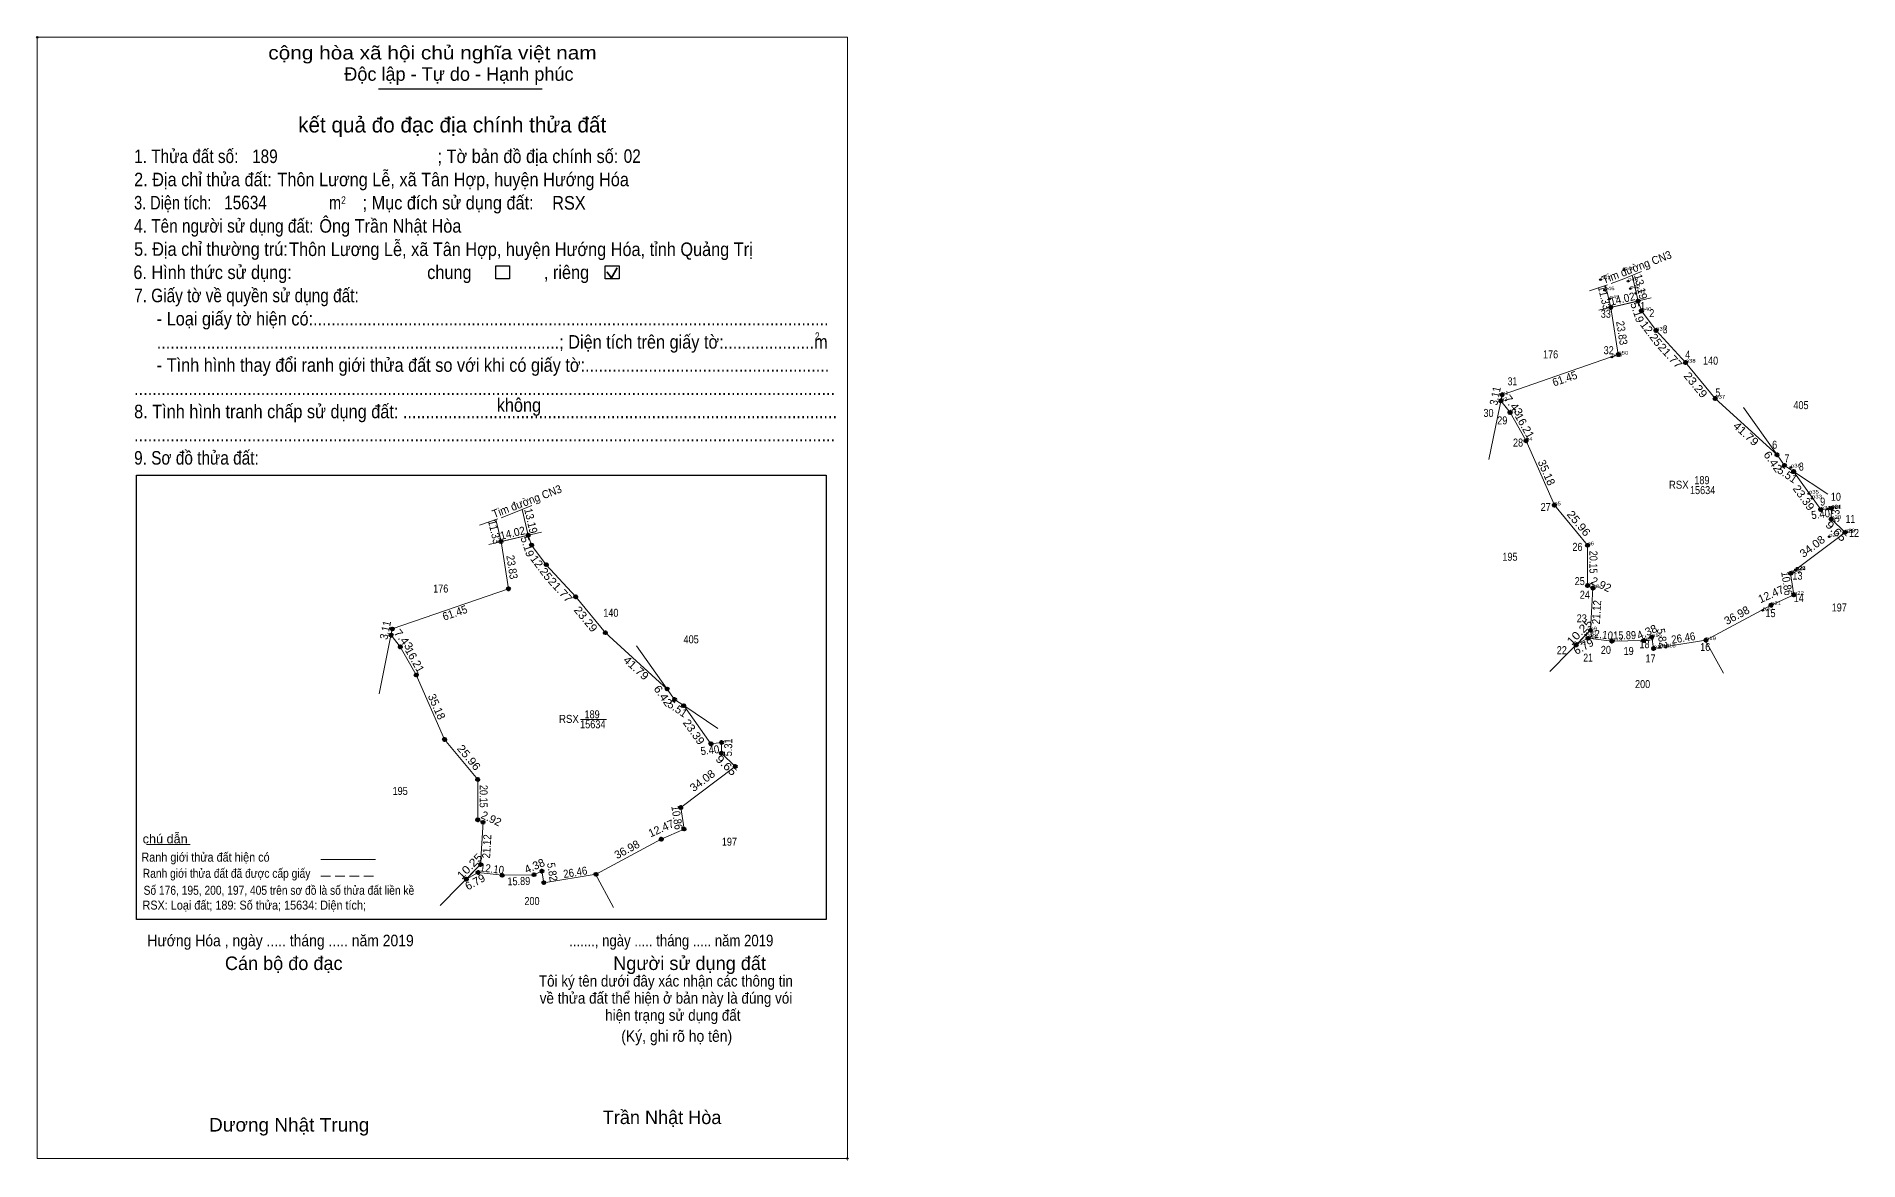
# Model space of a CAD drawing. Header units: metres. Extents: x 553346 to 554263, y 1840049 to 1841348.
# Drawn here: x 553346 to 554257, y 1840049 to 1840610 of the extents above; entities that cross this region are included whole.
import ezdxf
from ezdxf.enums import TextEntityAlignment as Align

# ---------------------------------------------------------------- set-up
doc = ezdxf.new("R2010")
doc.units = ezdxf.units.M
doc.header["$LTSCALE"] = 1.6
doc.header["$PDMODE"] = 32
doc.header["$PDSIZE"] = 0.8
doc.linetypes.add('LONG_DASHED', pattern=[7.5, 6, -1.5])
doc.linetypes.add('MEDIUM_DASHED', pattern=[4.5, 3, -1.5])
for name, color, linetype, lineweight in [('1', 7, 'Continuous', 13), ('17', 7, 'Continuous', 13), ('2', 7, 'Continuous', 25), ('6', 7, 'Continuous', 13), ('63', 7, 'Continuous', 40)]:
    doc.layers.add(name, color=color, linetype=linetype, lineweight=lineweight)
doc.layers.add('12', color=7, linetype='Continuous')
doc.layers.add('7', color=7, linetype='Continuous')

msp = doc.modelspace()

# ---------------------------------------------------------------- hatches: boundary and pattern name
at = {"layer": '63'}
for points in [[(554147.67, 1840478.1, 1), (554146.07, 1840478.1, 1)], [(554134.02, 1840474.88, 1), (554132.42, 1840474.88, 1)], [(554149.3, 1840473.17, 1), (554147.7, 1840473.17, 1)], [(554156.62, 1840463.35, 1), (554155.02, 1840463.35, 1)], [(554137.75, 1840451.34, 1), (554136.15, 1840451.34, 1)], [(554171.37, 1840447.34, 1), (554169.77, 1840447.34, 1)], [(554079.06, 1840428.19, 1), (554077.46, 1840428.19, 1)], [(554079.68, 1840431.24, 1), (554078.08, 1840431.24, 1)], [(554186.18, 1840429.37, 1), (554184.58, 1840429.37, 1)], [(554083.66, 1840422.36, 1), (554082.06, 1840422.36, 1)], [(554091.64, 1840408.25, 1), (554090.04, 1840408.25, 1)], [(554217.09, 1840401.24, 1), (554215.49, 1840401.24, 1)], [(554220.8, 1840396, 1), (554219.2, 1840396, 1)], [(554225.38, 1840392.94, 1), (554223.78, 1840392.94, 1)], [(554105.8, 1840376.05, 1), (554104.2, 1840376.05, 1)], [(554238.93, 1840373.87, 1), (554237.33, 1840373.87, 1)], [(554244.17, 1840369.2, 1), (554242.57, 1840369.2, 1)], [(554244.29, 1840374.51, 1), (554242.69, 1840374.51, 1)], [(553592.84, 1840361.1, 1), (553591.24, 1840361.1, 1)], [(554251.12, 1840362.51, 1), (554249.52, 1840362.51, 1)], [(553579.19, 1840357.88, 1), (553577.59, 1840357.88, 1)], [(553594.47, 1840356.17, 1), (553592.87, 1840356.17, 1)], [(554122.37, 1840356.06, 1), (554120.77, 1840356.06, 1)], [(553601.79, 1840346.35, 1), (553600.19, 1840346.35, 1)], [(554223.89, 1840342.01, 1), (554222.29, 1840342.01, 1)], [(553582.92, 1840334.34, 1), (553581.32, 1840334.34, 1)], [(554122.39, 1840335.91, 1), (554120.79, 1840335.91, 1)], [(554125.03, 1840334.66, 1), (554123.43, 1840334.66, 1)], [(553616.54, 1840330.34, 1), (553614.94, 1840330.34, 1)], [(554214.12, 1840326.17, 1), (554212.52, 1840326.17, 1)], [(554225.5, 1840331.27, 1), (554223.9, 1840331.27, 1)], [(553524.85, 1840314.24, 1), (553523.25, 1840314.24, 1)], [(554123.83, 1840313.57, 1), (554122.23, 1840313.57, 1)], [(553524.23, 1840311.19, 1), (553522.63, 1840311.19, 1)], [(553528.83, 1840305.36, 1), (553527.23, 1840305.36, 1)], [(553631.35, 1840312.37, 1), (553629.75, 1840312.37, 1)], [(554116.64, 1840306.27, 1), (554115.04, 1840306.27, 1)], [(554122.57, 1840309.58, 1), (554120.97, 1840309.58, 1)], [(554134.59, 1840308.16, 1), (554132.99, 1840308.16, 1)], [(554150.48, 1840308.48, 1), (554148.88, 1840308.48, 1)], [(554154.5, 1840310.22, 1), (554152.9, 1840310.22, 1)], [(554155.42, 1840304.47, 1), (554153.82, 1840304.47, 1)], [(554181.55, 1840308.66, 1), (554179.95, 1840308.66, 1)], [(553536.81, 1840291.25, 1), (553535.21, 1840291.25, 1)], [(553662.26, 1840284.24, 1), (553660.66, 1840284.24, 1)], [(553665.97, 1840279, 1), (553664.37, 1840279, 1)], [(553670.55, 1840275.94, 1), (553668.95, 1840275.94, 1)], [(553550.97, 1840259.05, 1), (553549.37, 1840259.05, 1)], [(553684.1, 1840256.87, 1), (553682.5, 1840256.87, 1)], [(553689.34, 1840252.2, 1), (553687.74, 1840252.2, 1)], [(553689.46, 1840257.51, 1), (553687.86, 1840257.51, 1)], [(553696.29, 1840245.51, 1), (553694.69, 1840245.51, 1)], [(553567.54, 1840239.06, 1), (553565.94, 1840239.06, 1)], [(553669.06, 1840225.01, 1), (553667.46, 1840225.01, 1)], [(553567.56, 1840218.91, 1), (553565.96, 1840218.91, 1)], [(553570.2, 1840217.66, 1), (553568.6, 1840217.66, 1)], [(553670.67, 1840214.27, 1), (553669.07, 1840214.27, 1)], [(553659.29, 1840209.17, 1), (553657.69, 1840209.17, 1)], [(553569, 1840196.57, 1), (553567.4, 1840196.57, 1)], [(553561.81, 1840189.27, 1), (553560.21, 1840189.27, 1)], [(553567.74, 1840192.58, 1), (553566.14, 1840192.58, 1)], [(553579.76, 1840191.16, 1), (553578.16, 1840191.16, 1)], [(553595.65, 1840191.48, 1), (553594.05, 1840191.48, 1)], [(553599.67, 1840193.22, 1), (553598.07, 1840193.22, 1)], [(553600.59, 1840187.47, 1), (553598.99, 1840187.47, 1)], [(553626.72, 1840191.66, 1), (553625.12, 1840191.66, 1)]]:
    msp.add_hatch(color=256, dxfattribs=at).paths.add_polyline_path(points)

# ---------------------------------------------------------------- linework, layer by layer
at = {"layer": '1'}
for points in [[(554146.87, 1840478.1), (554148.5, 1840473.17), (554155.82, 1840463.35), (554170.57, 1840447.34), (554185.38, 1840429.37), (554216.29, 1840401.24), (554220, 1840396), (554224.58, 1840392.94), (554238.13, 1840373.87), (554243.49, 1840374.51), (554243.37, 1840369.2), (554250.32, 1840362.51), (554223.09, 1840342.01), (554224.7, 1840331.27), (554213.32, 1840326.17), (554180.75, 1840308.66), (554154.62, 1840304.47), (554153.7, 1840310.22), (554149.68, 1840308.48), (554133.79, 1840308.16), (554121.77, 1840309.58), (554115.84, 1840306.27), (554123.03, 1840313.57), (554124.23, 1840334.66), (554121.59, 1840335.91), (554121.57, 1840356.06), (554105, 1840376.05), (554090.84, 1840408.25), (554082.86, 1840422.36), (554078.26, 1840428.19), (554078.88, 1840431.24), (554136.95, 1840451.34), (554133.22, 1840474.88)], [(553592.04, 1840361.1), (553593.67, 1840356.17), (553600.99, 1840346.35), (553615.74, 1840330.34), (553630.55, 1840312.37), (553661.46, 1840284.24), (553665.17, 1840279), (553669.75, 1840275.94), (553683.3, 1840256.87), (553688.66, 1840257.51), (553688.54, 1840252.2), (553695.49, 1840245.51), (553668.26, 1840225.01), (553669.87, 1840214.27), (553658.49, 1840209.17), (553625.92, 1840191.66), (553599.79, 1840187.47), (553598.87, 1840193.22), (553594.85, 1840191.48), (553578.96, 1840191.16), (553566.94, 1840192.58), (553561.01, 1840189.27), (553568.2, 1840196.57), (553569.4, 1840217.66), (553566.76, 1840218.91), (553566.74, 1840239.06), (553550.17, 1840259.05), (553536.01, 1840291.25), (553528.03, 1840305.36), (553523.43, 1840311.19), (553524.05, 1840314.24), (553582.12, 1840334.34), (553578.39, 1840357.88)]]:
    msp.add_lwpolyline(points, close=True, dxfattribs=at)
at = {"layer": '17'}
msp.add_line((553401.23, 1840206.48), (553422.95, 1840206.48), dxfattribs=at)
at = {"layer": '2'}
for p, q in [((553517.13, 1840584.19), (553599.04, 1840584.19)), ((553396.21, 1840391.02), (553741.02, 1840391.02)), ((553741.02, 1840391.02), (553741.02, 1840169.06))]:
    msp.add_line(p, q, dxfattribs=at)
at = {"layer": '2', "lineweight": 35}
for p, q in [((553631.37, 1840492.63), (553633.67, 1840489.63)), ((553633.67, 1840489.63), (553636.48, 1840494.65))]:
    msp.add_line(p, q, dxfattribs=at)
at = {"layer": '2', "lineweight": 13}
msp.add_lwpolyline([(553346.54, 1840609.88), (553751.57, 1840609.88), (553751.57, 1840049.68), (553346.54, 1840049.68)], close=True, dxfattribs=at)
at = {"layer": '2'}
for points in [[(553575.74, 1840495.62), (553582.7, 1840495.62), (553582.7, 1840489.14), (553575.74, 1840489.14)], [(553630.47, 1840495.62), (553637.42, 1840495.62), (553637.42, 1840489.14), (553630.47, 1840489.14)]]:
    msp.add_lwpolyline(points, close=True, dxfattribs=at)
msp.add_lwpolyline([(553741.02, 1840169.06), (553396.21, 1840169.06), (553396.21, 1840391.02)], dxfattribs=at)
for p in [(553346.54, 1840609.88), (553751.56, 1840049.68)]:
    msp.add_point(p, dxfattribs=at)
at = {"layer": '6'}
msp.add_line((553488.29, 1840199.1), (553515.71, 1840199.1), dxfattribs=at)
at = {"layer": '6', "linetype": 'MEDIUM_DASHED'}
msp.add_line((553488.27, 1840190.66), (553515.87, 1840190.66), dxfattribs=at)
at = {"layer": '63', "lineweight": 13}
for p, q in [((554143.84, 1840490.94), (554146.87, 1840478.1)), ((554127.2, 1840473.46), (554153.38, 1840479.64)), ((554130.61, 1840485.91), (554133.22, 1840474.88)), ((554199.56, 1840424.86), (554216.29, 1840401.24)), ((554224.58, 1840392.94), (554241.62, 1840381.59)), ((553575.78, 1840368.91), (553578.39, 1840357.88)), ((553589.01, 1840373.94), (553592.04, 1840361.1)), ((553572.37, 1840356.46), (553598.55, 1840362.64)), ((553646.2, 1840305.78), (553661.46, 1840284.24)), ((554180.25, 1840309.01), (554189.47, 1840292.15)), ((553618.12, 1840268.97), (553631.08, 1840268.97)), ((553669.75, 1840275.94), (553686.79, 1840264.59)), ((553625.42, 1840192.01), (553634.64, 1840175.15))]:
    msp.add_line(p, q, dxfattribs=at)
at = {"layer": '63', "linetype": 'LONG_DASHED', "lineweight": 13}
for points in [[(554122.47, 1840483.15), (554133.33, 1840486.83), (554139.69, 1840489.26), (554151.59, 1840494.07)], [(553567.64, 1840366.15), (553578.5, 1840369.83), (553584.86, 1840372.26), (553596.76, 1840377.07)]]:
    msp.add_lwpolyline(points, dxfattribs=at)
at = {"layer": '63', "lineweight": 13}
for points in [[(554133.22, 1840474.88), (554136.95, 1840451.34), (554078.88, 1840431.24), (554072.3, 1840398.9)], [(554216.29, 1840401.24), (554185.38, 1840429.37), (554170.57, 1840447.34), (554155.82, 1840463.35), (554148.5, 1840473.17), (554146.87, 1840478.1)], [(554078.26, 1840428.19), (554082.86, 1840422.36), (554090.84, 1840408.25), (554105, 1840376.05), (554121.57, 1840356.06), (554121.59, 1840335.91), (554124.23, 1840334.66), (554123.03, 1840313.57), (554102.78, 1840293.01)], [(554216.29, 1840401.24), (554220, 1840396), (554224.58, 1840392.94)], [(554115.84, 1840306.27), (554121.77, 1840309.58), (554133.79, 1840308.16), (554149.68, 1840308.48), (554153.7, 1840310.22), (554154.62, 1840304.47), (554180.75, 1840308.66), (554213.32, 1840326.17), (554224.7, 1840331.27), (554223.09, 1840342.01), (554250.32, 1840362.51), (554243.37, 1840369.2), (554243.49, 1840374.51), (554238.13, 1840373.87), (554224.58, 1840392.94)], [(553661.46, 1840284.24), (553630.55, 1840312.37), (553615.74, 1840330.34), (553600.99, 1840346.35), (553593.67, 1840356.17), (553592.04, 1840361.1)], [(553578.39, 1840357.88), (553582.12, 1840334.34), (553524.05, 1840314.24), (553517.47, 1840281.9)], [(553523.43, 1840311.19), (553528.03, 1840305.36), (553536.01, 1840291.25), (553550.17, 1840259.05), (553566.74, 1840239.06), (553566.76, 1840218.91), (553569.4, 1840217.66), (553568.2, 1840196.57), (553547.95, 1840176.01)], [(553661.46, 1840284.24), (553665.17, 1840279), (553669.75, 1840275.94)], [(553561.01, 1840189.27), (553566.94, 1840192.58), (553578.96, 1840191.16), (553594.85, 1840191.48), (553598.87, 1840193.22), (553599.79, 1840187.47), (553625.92, 1840191.66), (553658.49, 1840209.17), (553669.87, 1840214.27), (553668.26, 1840225.01), (553695.49, 1840245.51), (553688.54, 1840252.2), (553688.66, 1840257.51), (553683.3, 1840256.87), (553669.75, 1840275.94)]]:
    msp.add_lwpolyline(points, dxfattribs=at)
at = {"layer": '63'}
for centre in [(554146.87, 1840478.1), (554133.22, 1840474.88), (554148.5, 1840473.17), (554155.82, 1840463.35), (554136.95, 1840451.34), (554170.57, 1840447.34), (554078.26, 1840428.19), (554078.88, 1840431.24), (554185.38, 1840429.37), (554082.86, 1840422.36), (554090.84, 1840408.25), (554216.29, 1840401.24), (554220, 1840396), (554224.58, 1840392.94), (554105, 1840376.05), (554238.13, 1840373.87), (554243.37, 1840369.2), (554243.49, 1840374.51), (553592.04, 1840361.1), (554250.32, 1840362.51), (553578.39, 1840357.88), (553593.67, 1840356.17), (554121.57, 1840356.06), (553600.99, 1840346.35), (554223.09, 1840342.01), (553582.12, 1840334.34), (554121.59, 1840335.91), (554124.23, 1840334.66), (553615.74, 1840330.34), (554213.32, 1840326.17), (554224.7, 1840331.27), (553524.05, 1840314.24), (554123.03, 1840313.57), (553523.43, 1840311.19), (553528.03, 1840305.36), (553630.55, 1840312.37), (554115.84, 1840306.27), (554121.77, 1840309.58), (554133.79, 1840308.16), (554149.68, 1840308.48), (554153.7, 1840310.22), (554154.62, 1840304.47), (554180.75, 1840308.66), (553536.01, 1840291.25), (553661.46, 1840284.24), (553665.17, 1840279), (553669.75, 1840275.94), (553550.17, 1840259.05), (553683.3, 1840256.87), (553688.54, 1840252.2), (553688.66, 1840257.51), (553695.49, 1840245.51), (553566.74, 1840239.06), (553668.26, 1840225.01), (553566.76, 1840218.91), (553569.4, 1840217.66), (553669.87, 1840214.27), (553658.49, 1840209.17), (553568.2, 1840196.57), (553561.01, 1840189.27), (553566.94, 1840192.58), (553578.96, 1840191.16), (553594.85, 1840191.48), (553598.87, 1840193.22), (553599.79, 1840187.47), (553625.92, 1840191.66)]:
    msp.add_circle(centre, 0.8, dxfattribs=at)
at = {"layer": '7'}
for p in [(554128.02, 1840488.77), (554140, 1840493.58), (554141.85, 1840488.02), (554130.04, 1840483.51), (554132.53, 1840479.21), (554142.93, 1840484.28), (554145.58, 1840481.98), (554148.5, 1840473.17), (554155.82, 1840463.35), (554136.95, 1840451.34), (554133.69, 1840450.12), (554170.57, 1840447.34), (554078.26, 1840428.19), (554078.88, 1840431.24), (554185.38, 1840429.37), (554082.86, 1840422.36), (554090.84, 1840408.25), (554223.2, 1840394.95), (554232.22, 1840381.87), (554233.76, 1840379.49), (554105, 1840376.05), (554238.13, 1840373.87), (554241.69, 1840374.25), (554243.37, 1840369.2), (554243.49, 1840374.51), (554242.35, 1840360.31), (554249.61, 1840362.2), (554250.32, 1840362.51), (554121.57, 1840356.06), (554223.09, 1840342.01), (554225.45, 1840343.69), (554225.56, 1840343.82), (554225.68, 1840343.6), (554121.59, 1840335.91), (554124.23, 1840334.66), (554209.09, 1840323.52), (554213.32, 1840326.17), (554224.7, 1840331.27), (554115.84, 1840306.27), (554120.64, 1840311.23), (554121.77, 1840309.58), (554123.03, 1840313.57), (554133.79, 1840308.16), (554149.68, 1840308.48), (554153.7, 1840310.22), (554157.62, 1840305.01), (554160.64, 1840305.05), (554180.75, 1840308.66), (554154.62, 1840304.47)]:
    msp.add_point(p, dxfattribs=at)

# ---------------------------------------------------------------- texts
at = {"layer": '1'}
for s, width, p in [('176', 0.85, (554103.085, 1840449.44)), ('140', 0.85, (554183.065, 1840446.31)), ('405', 0.85, (554228.275, 1840424.07)), ('RSX', 0.9, (554167.17, 1840384.31)), ('189', 0.85, (554178.75, 1840386.59)), ('15634', 0.85, (554179.09, 1840381.62)), ('195', 0.85, (554082.795, 1840348.33)), ('176', 0.85, (553548.255, 1840332.44)), ('140', 0.85, (553633.295, 1840320.33)), ('197', 0.85, (554247.4, 1840322.97)), ('405', 0.85, (553673.445, 1840307.07)), ('200', 0.85, (554149.095, 1840284.7)), ('RSX', 0.9, (553612.34, 1840267.31)), ('15634', 0.85, (553624.26, 1840264.62)), ('189', 0.85, (553623.92, 1840269.59)), ('195', 0.85, (553527.965, 1840231.33)), ('197', 0.85, (553692.57, 1840205.97)), ('200', 0.85, (553593.875, 1840176.29))]:
    msp.add_text(s, height=4, dxfattribs=dict(at, width=width)).set_placement(p, align=Align.CENTER)
at = {"layer": '12'}
for s, width, p in [('p47', 1.25, (554128.02, 1840488.77)), ('p44', 1.25, (554140, 1840493.58)), ('p43', 1.25, (554141.85, 1840488.02)), ('p46', 1.25, (554130.04, 1840483.51)), ('p45', 1.25, (554132.53, 1840479.21)), ('p42', 1.25, (554142.93, 1840484.28)), ('p41', 1.25, (554145.58, 1840481.98)), ('p40', 1.25, (554148.5, 1840473.17)), ('p39', 1.25, (554155.82, 1840463.35)), ('p49', 1.25, (554133.69, 1840450.12)), ('p50', 1.25, (554136.95, 1840451.34)), ('p38', 1.25, (554170.57, 1840447.34)), ('p1', 1.2, (554078.88, 1840431.24)), ('p2', 1.2, (554078.26, 1840428.19)), ('p3', 1.2, (554082.86, 1840422.36)), ('p37', 1.25, (554185.38, 1840429.37)), ('p4', 1.2, (554090.84, 1840408.25)), ('p36', 1.25, (554223.2, 1840394.95)), ('p35', 1.25, (554232.22, 1840381.87)), ('p33', 1.25, (554233.76, 1840379.49)), ('p5', 1.2, (554105, 1840376.05)), ('p34', 1.25, (554238.13, 1840373.87)), ('p32', 1.25, (554241.69, 1840374.25)), ('p30', 1.25, (554243.37, 1840369.2)), ('p31', 1.25, (554243.49, 1840374.51)), ('p27', 1.25, (554242.35, 1840360.31)), ('p29', 1.25, (554249.61, 1840362.2)), ('p28', 1.25, (554250.32, 1840362.51)), ('p6', 1.2, (554121.57, 1840356.06)), ('p26', 1.25, (554223.09, 1840342.01)), ('p25', 1.25, (554225.45, 1840343.69)), ('p23', 1.25, (554225.56, 1840343.82)), ('p24', 1.25, (554225.68, 1840343.6)), ('p7', 1.2, (554121.59, 1840335.91)), ('p8', 1.2, (554124.23, 1840334.66)), ('p22', 1.25, (554224.7, 1840331.27)), ('p20', 1.25, (554209.09, 1840323.52)), ('p21', 1.25, (554213.32, 1840326.17)), ('p9', 1.2, (554123.03, 1840313.57)), ('p11', 1.25, (554115.84, 1840306.27)), ('p10', 1.25, (554120.64, 1840311.23)), ('p12', 1.25, (554121.77, 1840309.58)), ('p13', 1.25, (554133.79, 1840308.16)), ('p14', 1.25, (554149.68, 1840308.48)), ('p15', 1.25, (554153.7, 1840310.22)), ('p17', 1.25, (554154.62, 1840304.47)), ('p16', 1.25, (554157.62, 1840305.01)), ('p18', 1.25, (554160.64, 1840305.05)), ('p19', 1.25, (554180.75, 1840308.66))]:
    msp.add_text(s, height=1.8, dxfattribs=dict(at, width=width)).set_placement(p)
at = {"layer": '2'}
for s, height, width, p in [('cộng hòa xã hội chủ nghĩa việt nam', 6.761, 1.15, (553462.04, 1840598.8)), ('1. Thửa đất số:', 6.761, 0.85, (553394.97, 1840547.04)), ('189', 6.76, 0.85, (553453.94, 1840547.04)), ('; Tờ bản đồ địa chính số:', 6.761, 0.9, (553546.65, 1840547.04)), ('02', 6.76, 0.85, (553639.71, 1840547.13)), ('2. Địa chỉ thửa đất:', 6.761, 0.9, (553394.97, 1840535.44)), ('Thôn Lương Lễ, xã Tân Hợp, huyện Hướng Hóa', 6.76, 0.9, (553466.62, 1840535.44)), ('3. Diện tích:', 6.761, 0.8, (553394.97, 1840523.85)), ('15634', 6.76, 0.85, (553439.97, 1840523.91)), ('m', 6.761, 0.8, (553492.42, 1840523.85)), ('2', 3.863, 0.8, (553498.5, 1840526.56)), ('; Mục đích sử dụng đất:', 6.761, 0.9, (553509.18, 1840523.85)), ('RSX', 6.76, 0.9, (553603.98, 1840523.8)), ('4. Tên người sử dụng đất:', 6.761, 0.85, (553394.97, 1840512.27)), ('Ông Trần Nhật Hòa', 6.76, 0.9, (553487.58, 1840512.25)), ('5. Địa chỉ thường trú:', 6.761, 0.9, (553394.97, 1840500.68)), ('Thôn Lương Lễ, xã Tân Hợp, huyện Hướng Hóa, tỉnh Quảng Trị', 6.76, 0.9, (553472.46, 1840500.58)), ('6. Hình thức sử dụng:', 6.761, 0.9, (553394.58, 1840489.08)), ('chung                , riêng', 6.761, 0.9, (553541.49, 1840489.08)), ('7. Giấy tờ về quyền sử dụng đất:', 6.761, 0.85, (553394.97, 1840477.5)), ('     - Loại giấy tờ hiện có:..................................................................................................................', 6.761, 0.9, (553394.97, 1840465.9)), ('     .........................................................................................; Diện tích trên giấy tờ:....................m', 6.761, 0.9, (553394.97, 1840454.31)), ('2', 3.863, 0.8, (553735.34, 1840458.57)), ('     - Tình hình thay đổi ranh giới thửa đất so với khi có giấy tờ:......................................................', 6.761, 0.9, (553394.97, 1840442.73)), ('8. Tình hình tranh chấp sử dụng đất: ................................................................................................', 6.761, 0.9, (553394.97, 1840419.54)), ('...........................................................................................................................................................', 6.761, 0.9, (553394.97, 1840431.14)), ('không', 6.761, 0.9, (553576.26, 1840422.74)), ('...........................................................................................................................................................', 6.761, 0.9, (553394.97, 1840407.96)), ('9. Sơ đồ thửa đất:', 6.761, 0.85, (553394.97, 1840396.36)), ('Hướng Hóa , ngày ..... tháng ..... năm 2019', 5.79, 0.9, (553401.58, 1840155.68)), ('......., ngày ..... tháng ..... năm 2019', 5.79, 0.85, (553612.47, 1840155.68)), ('(Ký, ghi rõ họ tên)', 5.795, 0.9, (553638.51, 1840107.96)), ('Dương Nhật Trung', 6.76, 1.05, (553432.44, 1840063.14))]:
    msp.add_text(s, height=height, dxfattribs=dict(at, width=width)).set_placement(p)
for s, height, p in [('Độc lập - Tự do - Hạnh phúc', 6.761, (553500.04, 1840588.14)), ('Cán bộ đo đạc', 6.761, (553440.36, 1840143.84)), ('Người sử dụng đất', 6.761, (553634.49, 1840143.84)), ('Trần Nhật Hòa ', 6.76, (553629.27, 1840066.87))]:
    msp.add_text(s, height=height, dxfattribs=at).set_placement(p)
for s, height, p in [('kết quả đo đạc địa chính thửa đất', 7.727, (553553.98, 1840562.3)), ('.', 1.932, (553751.536, 1840048.65))]:
    msp.add_text(s, height=height, dxfattribs=at).set_placement(p, align=Align.CENTER)
at = {"layer": '2', "width": 0.9}
for s, p in [('Tôi ký tên dưới đây xác nhận các thông tin', (553660.815, 1840135.58)), ('về thửa đất thể hiện ở bản này là đúng vói', (553660.875, 1840127.04)), ('hiện trạng sử dụng đất', (553664.3, 1840118.49))]:
    msp.add_text(s, height=5.585, dxfattribs=at).set_placement(p, align=Align.CENTER)
at = {"layer": '6'}
for s, width, p in [('chú dẫn', 1.05, (553399.25, 1840207.12)), ('Ranh giới thửa đất hiện có ', 0.9, (553398.63, 1840197.98)), ('Ranh giới thửa đất đã được cấp giấy', 0.85, (553399.31, 1840189.91)), ('RSX: Loại đất; 189: Số thửa; 15634: Diện tích;', 0.9, (553399.17, 1840174.02)), ('Số 176, 195, 200, 197, 405 trên sơ đồ là số thửa đất liền kề', 0.85, (553399.71, 1840181.43))]:
    msp.add_text(s, height=4.5, dxfattribs=dict(at, width=width)).set_placement(p)
at = {"layer": '63'}
for s, rotation, width, p in [('Tim đường CN3', 20.911, 0.95, (554146.866, 1840493.132)), ('13.19', 283.278, 0.95, (554146.216, 1840484.834)), ('11.33', 283.313, 0.9, (554128.083, 1840479.336)), ('14.02', 13.273, 0.95, (554139.456, 1840477.21)), ('23.83', 279.004, 0.9, (554136.782, 1840461.833)), ('12.25', 306.701, 1.05, (554151.819, 1840460.625)), ('21.77', 312.654, 1.1, (554161.386, 1840449.375)), ('61.45', 19.092, 0.95, (554110.826, 1840437.413)), ('23.29', 309.494, 1.1, (554174.055, 1840434.907)), ('3.11', 78.51, 0.9, (554077.354, 1840430.307)), ('7.43', 308.274, 1.1, (554082.971, 1840424.689)), ('41.79', 317.696, 1.1, (554199.389, 1840410.256)), ('6.42', 305.299, 1.1, (554212.609, 1840396.691)), ('Tim đường CN3', 20.911, 0.95, (553592.036, 1840376.132)), ('23.39', 305.395, 1.05, (554228.002, 1840378.668)), ('13.19', 283.278, 0.95, (553591.386, 1840367.834)), ('25.96', 309.656, 1.1, (554115.641, 1840365.736)), ('5.40', 6.809, 0.9, (554238.308, 1840369.643)), ('5.31', 88.705, 0.85, (554247.518, 1840371.945)), ('11.33', 283.313, 0.9, (553573.253, 1840362.336)), ('14.02', 13.273, 0.95, (553584.626, 1840360.21)), ('34.08', 36.974, 1.05, (554235.097, 1840353.877)), ('9.65', 316.092, 1.15, (554244.468, 1840361.693)), ('23.83', 279.004, 0.9, (553581.952, 1840344.833)), ('12.25', 306.701, 1.05, (553596.989, 1840343.625)), ('20.15', 270.057, 0.85, (554122.536, 1840347.642)), ('10.86', 278.526, 0.9, (554219.244, 1840336.697)), ('21.77', 312.654, 1.1, (553606.556, 1840332.375)), ('61.45', 19.092, 0.95, (553555.996, 1840320.413)), ('23.29', 309.494, 1.1, (553619.225, 1840317.907)), ('21.12', 86.743, 0.9, (554128.076, 1840322.501)), ('3.11', 78.51, 0.9, (553522.524, 1840313.307)), ('7.43', 308.274, 1.1, (553528.141, 1840307.689)), ('10.25', 45.435, 1.15, (554118.989, 1840311.322)), ('5.82', 279.09, 0.9, (554156.911, 1840309.551)), ('12.10', 353.263, 0.9, (554128.01, 1840309.54)), ('15.89', 1.154, 0.85, (554140.13, 1840309.097)), ('26.46', 9.11, 0.9, (554169.748, 1840307.83)), ('41.79', 317.696, 1.1, (553644.559, 1840293.256)), ('6.42', 305.299, 1.1, (553657.779, 1840279.691)), ('23.39', 305.395, 1.05, (553673.172, 1840261.668)), ('25.96', 309.656, 1.1, (553560.811, 1840248.736)), ('5.40', 6.809, 0.9, (553683.038, 1840251.723)), ('9.65', 316.092, 1.15, (553689.638, 1840244.693)), ('5.31', 88.705, 0.85, (553693.948, 1840255.045)), ('34.08', 36.974, 1.05, (553680.267, 1840236.877)), ('20.15', 270.057, 0.85, (553567.706, 1840230.642)), ('10.86', 278.526, 0.9, (553664.414, 1840219.697)), ('21.12', 86.743, 0.9, (553573.246, 1840205.501)), ('10.25', 45.435, 1.15, (553564.159, 1840194.322)), ('12.10', 353.263, 0.9, (553573.67, 1840192.45)), ('5.82', 279.09, 0.9, (553602.081, 1840192.551)), ('15.89', 1.154, 0.85, (553587.34, 1840186.247)), ('26.46', 9.11, 0.9, (553615.798, 1840190.73))]:
    msp.add_text(s, height=4, rotation=rotation, dxfattribs=dict(at, width=width)).set_placement(p, align=Align.CENTER)
for s, width, p in [(' 33', 0.85, (554133.23, 1840469.74)), (' 1', 0.75, (554150.26, 1840473.56)), (' 2', 0.85, (554154.94, 1840470.03)), (' 3', 0.8, (554161.56, 1840461.95)), (' 32', 0.85, (554134.68, 1840451.52)), (' 4', 0.85, (554172.92, 1840449.35)), (' 31', 0.8, (554086.4, 1840435.98)), (' 5', 0.8, (554187.9, 1840430.41)), (' 30', 0.85, (554074.58, 1840420.18)), (' 29', 0.85, (554081.47, 1840416.46)), (' 28', 0.85, (554089.36, 1840405.38)), (' 6', 0.85, (554216.37, 1840404.29)), (' 7', 0.8, (554222.44, 1840397.49)), (' 8', 0.8, (554229.63, 1840393.38)), (' 9', 0.85, (554240.39, 1840375.87)), (' 10', 0.85, (554248.24, 1840378.3)), (' 27', 0.85, (554103.17, 1840373.18)), (' 11', 0.8, (554255.34, 1840367.24)), (' 12', 0.85, (554257.28, 1840360.2)), (' 26', 0.85, (554119.05, 1840353.27)), (' 13', 0.85, (554229.01, 1840338.87)), (' 25', 0.85, (554120.19, 1840336.16)), (' 24', 0.85, (554122.75, 1840329.34)), (' 15', 0.85, (554215.57, 1840320.15)), (' 14', 0.85, (554229.66, 1840327.69)), (' 23', 0.85, (554121.2, 1840317.57)), (' 22', 0.85, (554111.23, 1840301.65)), (' 20', 0.85, (554133.27, 1840301.8)), (' 19', 0.85, (554144.63, 1840301.25)), (' 18', 0.85, (554152.57, 1840304.64)), (' 16', 0.85, (554182.92, 1840303.25)), (' 21', 0.8, (554124.21, 1840297.9)), (' 17', 0.85, (554155.57, 1840297.5))]:
    msp.add_text(s, height=4, dxfattribs=dict(at, width=width)).set_placement(p, align=Align.RIGHT)
for s, rotation, p in [('5.19', 288.295, (554144.513, 1840471.803)), ('16.21', 299.491, (554088.369, 1840414.76)), ('35.18', 293.738, (554099.235, 1840391.6)), ('5.51', 326.252, (554220.354, 1840389.717)), ('5.19', 288.295, (553589.683, 1840354.803)), ('2.92', 334.663, (554127.514, 1840334.699)), ('12.47', 24.14, (554214.087, 1840329.785)), ('36.98', 28.263, (554197.113, 1840319.317)), ('4.38', 23.405, (554152.046, 1840310.916)), ('6.79', 29.169, (554120.55, 1840303.764)), ('16.21', 299.491, (553533.539, 1840297.76)), ('35.18', 293.738, (553544.405, 1840274.6)), ('5.51', 326.252, (553665.524, 1840272.717)), ('2.92', 334.663, (553572.684, 1840217.699)), ('12.47', 24.14, (553659.257, 1840212.785)), ('36.98', 28.263, (553642.283, 1840202.317)), ('4.38', 23.405, (553595.946, 1840194.016)), ('6.79', 29.169, (553566.4, 1840186.084))]:
    msp.add_text(s, height=4, rotation=rotation, dxfattribs=at).set_placement(p, align=Align.CENTER)

doc.saveas('drawing.dxf')
